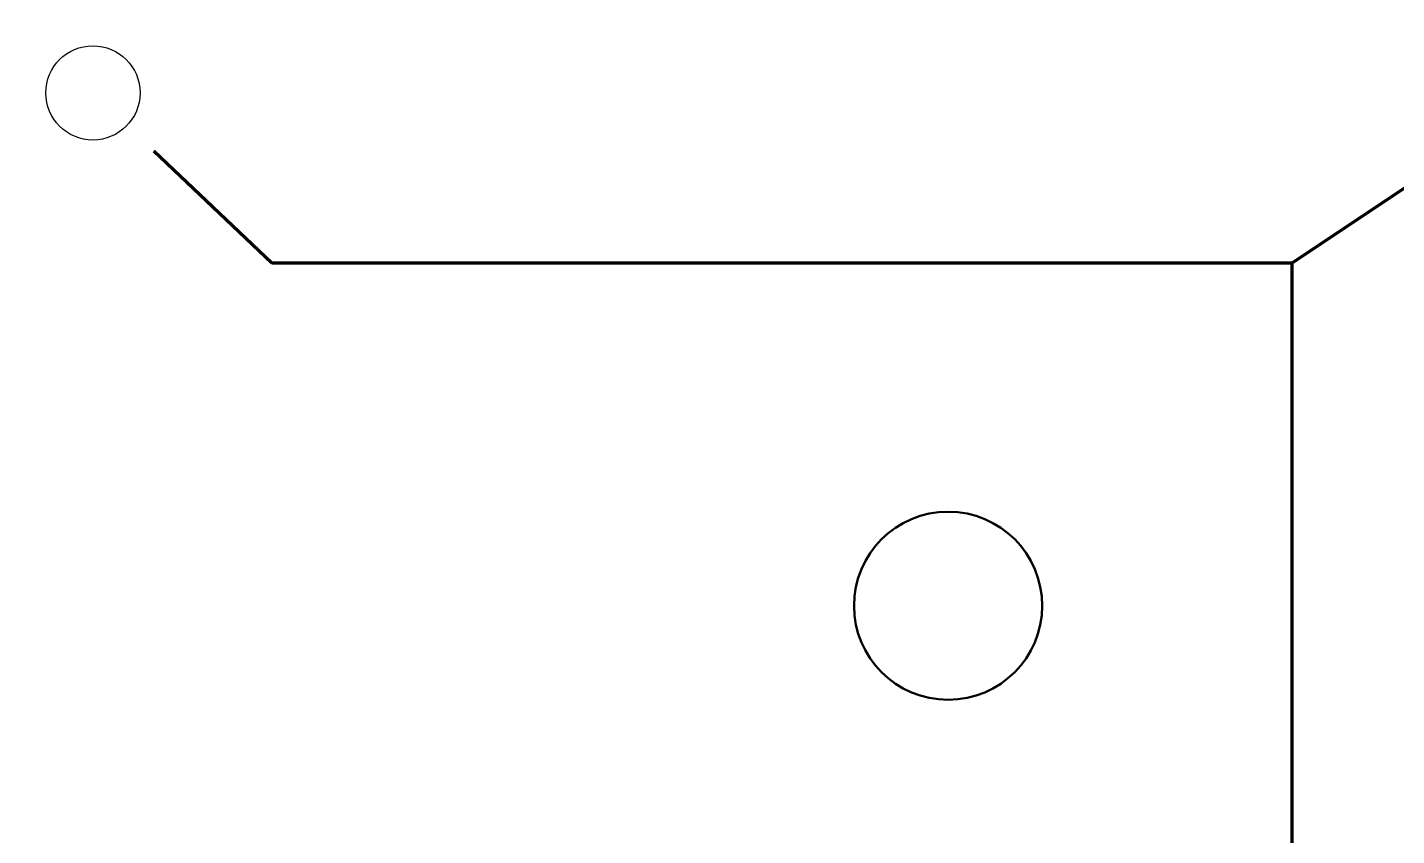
# Model space of a CAD drawing. Header units: millimetres. Extents: x -51 to 50, y -37 to 38.
# Drawn here: x 14.47 to 24.64, y -16.74 to -10.74 of the extents above; entities that cross this region are included whole.
import ezdxf

# ---------------------------------------------------------------- set-up
doc = ezdxf.new("R2010")
doc.units = ezdxf.units.MM
doc.header["$MEASUREMENT"] = 0
doc.layers.add('Camada 1', color=7, linetype='Continuous')

msp = doc.modelspace()

# ---------------------------------------------------------------- linework, layer by layer
at = {"layer": 'Camada 1', "lineweight": 30}
msp.add_ellipse((14.9583, -11.2265), major_axis=(0, 0.35), ratio=1, dxfattribs=at)
at = {"layer": 'Camada 1', "lineweight": 18}
msp.add_open_spline([(-49.8984, -37.3982), (-49.8984, -37.3982), (49.8984, -37.3982), (49.8984, -37.3982), (49.8984, -37.3982), (49.8984, -37.3982), (49.8984, 37.3983), (49.8984, 37.3983), (49.8984, 37.3983), (49.8984, 37.3983), (-49.8984, 37.3983), (-49.8984, 37.3983), (-49.8984, 37.3983), (-49.8984, 37.3983), (-49.8984, -37.3982), (-49.8984, -37.3982)], degree=3, knots=[0, 0, 0, 0, 0.2, 0.2, 0.2, 0.2, 0.4, 0.4, 0.4, 0.4, 0.6, 0.6, 0.6, 0.6, 1, 1, 1, 1], dxfattribs=at)
at = {"layer": 'Camada 1', "lineweight": 80}
for points in [[(23.8641, -12.4893), (23.8641, -12.4893), (26.9364, -10.4383), (26.9364, -10.4383)], [(15.4105, -11.6558), (15.4105, -11.6558), (16.2878, -12.4893), (16.2878, -12.4893)], [(16.2878, -12.4893), (16.2878, -12.4893), (23.8641, -12.4893), (23.8641, -12.4893)], [(23.8641, -18.9098), (23.8641, -18.9098), (23.8641, -12.4893), (23.8641, -12.4893)]]:
    msp.add_open_spline(points, degree=3, dxfattribs=at)
at = {"layer": 'Camada 1', "lineweight": 50}
msp.add_open_spline([(21.3086, -15.7349), (21.6944, -15.7349), (22.0071, -15.4222), (22.0071, -15.0364), (22.0071, -15.0364), (22.0071, -14.6506), (21.6944, -14.3379), (21.3086, -14.3379), (21.3086, -14.3379), (20.9228, -14.3379), (20.6101, -14.6506), (20.6101, -15.0364), (20.6101, -15.0364), (20.6101, -15.4222), (20.9228, -15.7349), (21.3086, -15.7349)], degree=3, knots=[0, 0, 0, 0, 0.2, 0.2, 0.2, 0.2, 0.4, 0.4, 0.4, 0.4, 0.6, 0.6, 0.6, 0.6, 1, 1, 1, 1], dxfattribs=at)

doc.saveas('drawing.dxf')
